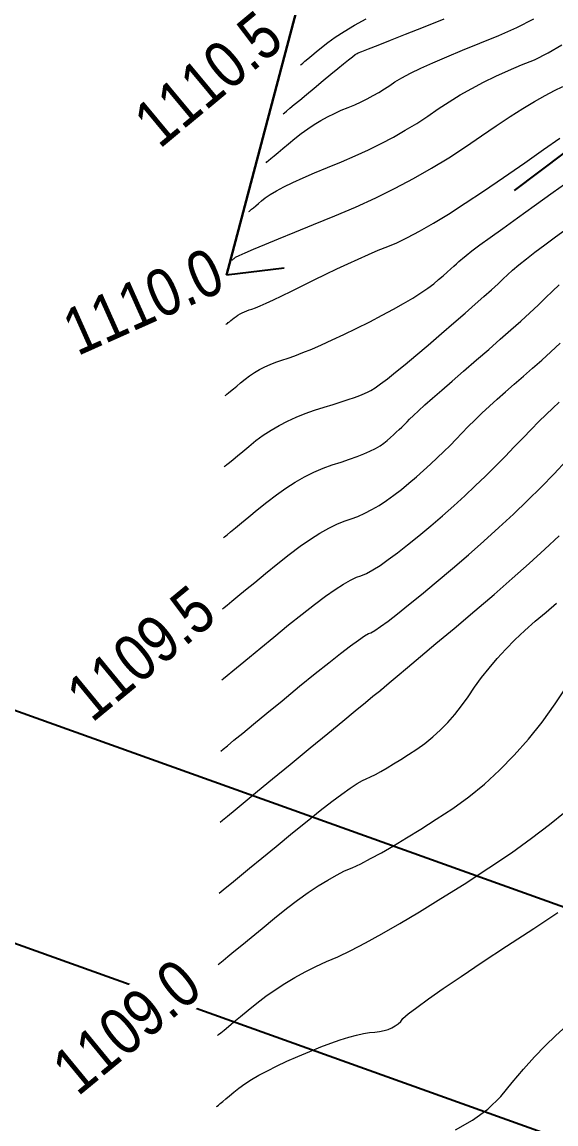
# Model space of a CAD drawing. Extents: x -19176 to -17597, y 5652440 to 5654285.
# Drawn here: x -18182.47 to -18173.95, y 5653012.75 to 5653030.33 of the extents above; entities that cross this region are included whole.
import ezdxf

# ---------------------------------------------------------------- set-up
doc = ezdxf.new("R2010")
doc.units = 0
doc.header["$LTSCALE"] = 5
doc.linetypes.add('foc-TOPO', pattern=[1, 0.2, -0.8])
for name, color, linetype, lineweight, true_color in [('AS-STRUCTURE', 7, 'Continuous', 30, 0x595959), ('C-TOPO-MAJR', 7, 'Continuous', 15, 0xd3aa5f), ('C-TOPO-MINR', 7, 'Continuous', 13, 0xe9d5af)]:
    doc.layers.add(name, color=color, linetype=linetype, lineweight=lineweight, true_color=true_color)
doc.layers.add('C-TOPO-MAJR-TEXT', color=7, linetype='Continuous', true_color=0x644b1b)
doc.layers.add('F-RW', color=190, linetype='Continuous')
doc.layers.add('T-LOW-AREA', color=48, linetype='foc-TOPO')
doc.styles.get("Standard").update_dxf_attribs({"font": 'ARIALN.TTF'})

msp = doc.modelspace()

# ---------------------------------------------------------------- linework, layer by layer
at = {"layer": 'AS-STRUCTURE', "flags": 128}
msp.add_lwpolyline([(-18174.181, 5653059.801), (-18174.148, 5653055.148), (-18175.599, 5653049.868), (-18174.965, 5653049.597), (-18174.734, 5653048.658), (-18175.049, 5653047.291), (-18175.76, 5653044.524), (-18174.549, 5653044.027), (-18174.71, 5653043.284), (-18179.203, 5653026.293)], dxfattribs=at)
at = {"layer": 'C-TOPO-MAJR', "flags": 128}
for points in [[(-18179.119, 5653026.531), (-18179.119, 5653026.531), (-18179.118, 5653026.533), (-18179.114, 5653026.536), (-18179.109, 5653026.54), (-18179.102, 5653026.545), (-18179.094, 5653026.552), (-18179.084, 5653026.561), (-18179.072, 5653026.571), (-18179.059, 5653026.582), (-18179.004, 5653026.609), (-18178.909, 5653026.652), (-18178.772, 5653026.71), (-18178.594, 5653026.784), (-18178.376, 5653026.874), (-18178.116, 5653026.98), (-18177.816, 5653027.101), (-18177.474, 5653027.238), (-18177.144, 5653027.38), (-18176.824, 5653027.527), (-18176.515, 5653027.679), (-18176.218, 5653027.836), (-18175.931, 5653027.999), (-18175.655, 5653028.166), (-18175.39, 5653028.339), (-18175.136, 5653028.517), (-18174.899, 5653028.678), (-18174.679, 5653028.823), (-18174.476, 5653028.951), (-18174.29, 5653029.063), (-18174.121, 5653029.159), (-18173.969, 5653029.238), (-18173.835, 5653029.301)], [(-18179.267, 5653020.969), (-18179.267, 5653020.969), (-18179.243, 5653020.989), (-18179.194, 5653021.03), (-18179.12, 5653021.09), (-18179.023, 5653021.171), (-18178.9, 5653021.271), (-18178.754, 5653021.392), (-18178.582, 5653021.533), (-18178.387, 5653021.694), (-18178.202, 5653021.839), (-18178.029, 5653021.968), (-18177.866, 5653022.08), (-18177.714, 5653022.177), (-18177.574, 5653022.258), (-18177.444, 5653022.322), (-18177.325, 5653022.371), (-18177.217, 5653022.404), (-18177.108, 5653022.445), (-18176.996, 5653022.495), (-18176.884, 5653022.553), (-18176.769, 5653022.621), (-18176.652, 5653022.697), (-18176.534, 5653022.781), (-18176.414, 5653022.874), (-18176.293, 5653022.976), (-18176.175, 5653023.078), (-18176.06, 5653023.179), (-18175.949, 5653023.28), (-18175.842, 5653023.38), (-18175.738, 5653023.479), (-18175.638, 5653023.578), (-18175.541, 5653023.677), (-18175.447, 5653023.775), (-18175.348, 5653023.877), (-18175.241, 5653023.982), (-18175.129, 5653024.09), (-18175.009, 5653024.201), (-18174.883, 5653024.316), (-18174.751, 5653024.434), (-18174.612, 5653024.556), (-18174.467, 5653024.681), (-18174.321, 5653024.808), (-18174.175, 5653024.938), (-18174.028, 5653025.071), (-18173.881, 5653025.206)], [(-18179.335, 5653015.298), (-18179.335, 5653015.298), (-18179.31, 5653015.319), (-18179.26, 5653015.36), (-18179.185, 5653015.422), (-18179.086, 5653015.504), (-18178.961, 5653015.606), (-18178.812, 5653015.729), (-18178.637, 5653015.873), (-18178.438, 5653016.037), (-18178.248, 5653016.187), (-18178.069, 5653016.323), (-18177.899, 5653016.444), (-18177.74, 5653016.551), (-18177.59, 5653016.644), (-18177.451, 5653016.723), (-18177.321, 5653016.788), (-18177.201, 5653016.839), (-18177.063, 5653016.904), (-18176.907, 5653016.985), (-18176.733, 5653017.08), (-18176.541, 5653017.191), (-18176.331, 5653017.316), (-18176.103, 5653017.457), (-18175.857, 5653017.612), (-18175.592, 5653017.783), (-18175.336, 5653017.97), (-18175.087, 5653018.175), (-18174.846, 5653018.396), (-18174.612, 5653018.635), (-18174.387, 5653018.89), (-18174.169, 5653019.162), (-18173.959, 5653019.452), (-18173.757, 5653019.758)]]:
    msp.add_lwpolyline(points, dxfattribs=at)
at = {"layer": 'C-TOPO-MINR', "flags": 128}
for points in [[(-18178.572, 5653028.088), (-18178.572, 5653028.088), (-18178.559, 5653028.099), (-18178.534, 5653028.12), (-18178.496, 5653028.152), (-18178.445, 5653028.195), (-18178.381, 5653028.248), (-18178.305, 5653028.312), (-18178.216, 5653028.386), (-18178.114, 5653028.471), (-18178.011, 5653028.551), (-18177.907, 5653028.626), (-18177.803, 5653028.696), (-18177.697, 5653028.76), (-18177.591, 5653028.82), (-18177.483, 5653028.874), (-18177.375, 5653028.923), (-18177.265, 5653028.967), (-18177.159, 5653029.012), (-18177.057, 5653029.059), (-18176.958, 5653029.108), (-18176.863, 5653029.158), (-18176.771, 5653029.21), (-18176.682, 5653029.264), (-18176.598, 5653029.319), (-18176.516, 5653029.376), (-18176.407, 5653029.441), (-18176.27, 5653029.514), (-18176.104, 5653029.594), (-18175.911, 5653029.683), (-18175.69, 5653029.779), (-18175.441, 5653029.884), (-18175.164, 5653029.996), (-18174.859, 5653030.116), (-18174.571, 5653030.245), (-18174.3, 5653030.382)], [(-18178.299, 5653028.867), (-18178.299, 5653028.867), (-18178.281, 5653028.881), (-18178.246, 5653028.911), (-18178.193, 5653028.955), (-18178.122, 5653029.014), (-18178.034, 5653029.087), (-18177.929, 5653029.176), (-18177.805, 5653029.279), (-18177.664, 5653029.397), (-18177.539, 5653029.5), (-18177.43, 5653029.59), (-18177.336, 5653029.667), (-18177.258, 5653029.729), (-18177.196, 5653029.777), (-18177.149, 5653029.812), (-18177.118, 5653029.832), (-18177.103, 5653029.839), (-18177.043, 5653029.863), (-18176.937, 5653029.905), (-18176.786, 5653029.965), (-18176.59, 5653030.043), (-18176.349, 5653030.138), (-18176.063, 5653030.251), (-18175.731, 5653030.382)], [(-18178.025, 5653029.645), (-18178.025, 5653029.645), (-18178.013, 5653029.655), (-18177.989, 5653029.675), (-18177.952, 5653029.705), (-18177.904, 5653029.745), (-18177.843, 5653029.796), (-18177.771, 5653029.856), (-18177.686, 5653029.926), (-18177.589, 5653030.006), (-18177.469, 5653030.092), (-18177.327, 5653030.183), (-18177.162, 5653030.279), (-18176.974, 5653030.38)], [(-18178.846, 5653027.31), (-18178.846, 5653027.31), (-18178.839, 5653027.316), (-18178.824, 5653027.328), (-18178.803, 5653027.346), (-18178.774, 5653027.37), (-18178.738, 5653027.4), (-18178.694, 5653027.436), (-18178.644, 5653027.479), (-18178.586, 5653027.527), (-18178.508, 5653027.58), (-18178.408, 5653027.639), (-18178.287, 5653027.703), (-18178.146, 5653027.772), (-18177.983, 5653027.847), (-18177.8, 5653027.927), (-18177.595, 5653028.012), (-18177.37, 5653028.102), (-18177.152, 5653028.196), (-18176.941, 5653028.293), (-18176.737, 5653028.394), (-18176.54, 5653028.497), (-18176.351, 5653028.605), (-18176.169, 5653028.715), (-18175.994, 5653028.829), (-18175.826, 5653028.946), (-18175.653, 5653029.059), (-18175.474, 5653029.168), (-18175.29, 5653029.273), (-18175.101, 5653029.373), (-18174.906, 5653029.469), (-18174.705, 5653029.561), (-18174.499, 5653029.648), (-18174.288, 5653029.731), (-18174.073, 5653029.838), (-18173.853, 5653029.968)], [(-18179.213, 5653025.506), (-18179.213, 5653025.506), (-18179.209, 5653025.509), (-18179.202, 5653025.515), (-18179.191, 5653025.524), (-18179.176, 5653025.536), (-18179.158, 5653025.551), (-18179.137, 5653025.568), (-18179.111, 5653025.589), (-18179.082, 5653025.613), (-18179.052, 5653025.635), (-18179.021, 5653025.656), (-18178.987, 5653025.676), (-18178.953, 5653025.694), (-18178.917, 5653025.71), (-18178.88, 5653025.725), (-18178.842, 5653025.739), (-18178.802, 5653025.751), (-18178.743, 5653025.773), (-18178.666, 5653025.806), (-18178.57, 5653025.849), (-18178.455, 5653025.902), (-18178.321, 5653025.965), (-18178.168, 5653026.039), (-18177.997, 5653026.124), (-18177.807, 5653026.218), (-18177.622, 5653026.308), (-18177.443, 5653026.393), (-18177.27, 5653026.474), (-18177.102, 5653026.551), (-18176.94, 5653026.623), (-18176.783, 5653026.69), (-18176.632, 5653026.753), (-18176.487, 5653026.811), (-18176.317, 5653026.892), (-18176.123, 5653026.995), (-18175.904, 5653027.121), (-18175.661, 5653027.269), (-18175.394, 5653027.44), (-18175.102, 5653027.633), (-18174.786, 5653027.849), (-18174.446, 5653028.087), (-18174.145, 5653028.296), (-18173.883, 5653028.477)], [(-18179.226, 5653024.372), (-18179.226, 5653024.372), (-18179.217, 5653024.379), (-18179.2, 5653024.394), (-18179.173, 5653024.415), (-18179.138, 5653024.444), (-18179.094, 5653024.481), (-18179.041, 5653024.524), (-18178.979, 5653024.575), (-18178.909, 5653024.633), (-18178.835, 5653024.688), (-18178.757, 5653024.739), (-18178.677, 5653024.786), (-18178.593, 5653024.83), (-18178.505, 5653024.87), (-18178.415, 5653024.906), (-18178.321, 5653024.939), (-18178.223, 5653024.969), (-18178.112, 5653025.008), (-18177.985, 5653025.057), (-18177.844, 5653025.115), (-18177.688, 5653025.183), (-18177.518, 5653025.26), (-18177.333, 5653025.348), (-18177.133, 5653025.445), (-18176.919, 5653025.551), (-18176.721, 5653025.653), (-18176.541, 5653025.749), (-18176.378, 5653025.841), (-18176.232, 5653025.927), (-18176.103, 5653026.009), (-18175.992, 5653026.086), (-18175.897, 5653026.157), (-18175.819, 5653026.224), (-18175.748, 5653026.285), (-18175.684, 5653026.341), (-18175.627, 5653026.392), (-18175.576, 5653026.436), (-18175.532, 5653026.476), (-18175.495, 5653026.51), (-18175.464, 5653026.538), (-18175.441, 5653026.561), (-18175.382, 5653026.609), (-18175.288, 5653026.68), (-18175.16, 5653026.775), (-18174.996, 5653026.895), (-18174.797, 5653027.039), (-18174.563, 5653027.207), (-18174.294, 5653027.398), (-18173.99, 5653027.615), (-18173.718, 5653027.808)], [(-18179.24, 5653023.238), (-18179.24, 5653023.238), (-18179.226, 5653023.249), (-18179.198, 5653023.272), (-18179.156, 5653023.307), (-18179.099, 5653023.353), (-18179.029, 5653023.411), (-18178.945, 5653023.48), (-18178.847, 5653023.561), (-18178.735, 5653023.653), (-18178.617, 5653023.74), (-18178.494, 5653023.821), (-18178.366, 5653023.896), (-18178.232, 5653023.966), (-18178.094, 5653024.03), (-18177.949, 5653024.088), (-18177.8, 5653024.14), (-18177.645, 5653024.187), (-18177.504, 5653024.231), (-18177.377, 5653024.272), (-18177.263, 5653024.309), (-18177.163, 5653024.344), (-18177.076, 5653024.375), (-18177.004, 5653024.404), (-18176.945, 5653024.43), (-18176.9, 5653024.452), (-18176.833, 5653024.495), (-18176.745, 5653024.558), (-18176.636, 5653024.641), (-18176.506, 5653024.745), (-18176.354, 5653024.869), (-18176.181, 5653025.014), (-18175.987, 5653025.178), (-18175.772, 5653025.363), (-18175.575, 5653025.533), (-18175.397, 5653025.688), (-18175.238, 5653025.828), (-18175.097, 5653025.952), (-18174.975, 5653026.061), (-18174.872, 5653026.156), (-18174.788, 5653026.235), (-18174.723, 5653026.299), (-18174.639, 5653026.373), (-18174.538, 5653026.458), (-18174.419, 5653026.554), (-18174.282, 5653026.66), (-18174.127, 5653026.776), (-18173.954, 5653026.903), (-18173.764, 5653027.041)], [(-18179.253, 5653022.103), (-18179.253, 5653022.103), (-18179.234, 5653022.119), (-18179.196, 5653022.151), (-18179.138, 5653022.198), (-18179.061, 5653022.262), (-18178.965, 5653022.341), (-18178.849, 5653022.436), (-18178.715, 5653022.547), (-18178.561, 5653022.674), (-18178.408, 5653022.79), (-18178.257, 5653022.896), (-18178.107, 5653022.991), (-18177.958, 5653023.076), (-18177.81, 5653023.151), (-18177.664, 5653023.215), (-18177.519, 5653023.269), (-18177.375, 5653023.312), (-18177.243, 5653023.356), (-18177.122, 5653023.399), (-18177.013, 5653023.442), (-18176.915, 5653023.486), (-18176.829, 5653023.529), (-18176.754, 5653023.572), (-18176.692, 5653023.615), (-18176.64, 5653023.658), (-18176.59, 5653023.701), (-18176.542, 5653023.744), (-18176.495, 5653023.786), (-18176.45, 5653023.829), (-18176.406, 5653023.871), (-18176.363, 5653023.913), (-18176.322, 5653023.954), (-18176.283, 5653023.996), (-18176.223, 5653024.055), (-18176.141, 5653024.13), (-18176.039, 5653024.223), (-18175.916, 5653024.332), (-18175.771, 5653024.459), (-18175.606, 5653024.603), (-18175.42, 5653024.764), (-18175.213, 5653024.942), (-18175.018, 5653025.11), (-18174.836, 5653025.27), (-18174.666, 5653025.42), (-18174.509, 5653025.562), (-18174.364, 5653025.694), (-18174.232, 5653025.817), (-18174.112, 5653025.931), (-18174.004, 5653026.036), (-18173.896, 5653026.138)], [(-18179.281, 5653019.835), (-18179.281, 5653019.835), (-18179.251, 5653019.86), (-18179.192, 5653019.908), (-18179.103, 5653019.982), (-18178.984, 5653020.079), (-18178.836, 5653020.201), (-18178.658, 5653020.348), (-18178.45, 5653020.519), (-18178.213, 5653020.714), (-18177.996, 5653020.887), (-18177.801, 5653021.039), (-18177.625, 5653021.17), (-18177.471, 5653021.278), (-18177.337, 5653021.365), (-18177.224, 5653021.43), (-18177.131, 5653021.473), (-18177.06, 5653021.495), (-18176.973, 5653021.534), (-18176.871, 5653021.59), (-18176.754, 5653021.664), (-18176.623, 5653021.756), (-18176.476, 5653021.864), (-18176.314, 5653021.99), (-18176.137, 5653022.134), (-18175.945, 5653022.294), (-18175.759, 5653022.455), (-18175.579, 5653022.614), (-18175.403, 5653022.773), (-18175.234, 5653022.93), (-18175.07, 5653023.088), (-18174.912, 5653023.244), (-18174.759, 5653023.4), (-18174.612, 5653023.555), (-18174.473, 5653023.699), (-18174.342, 5653023.833), (-18174.218, 5653023.957), (-18174.103, 5653024.07), (-18173.996, 5653024.173), (-18173.896, 5653024.266)], [(-18179.294, 5653018.701), (-18179.294, 5653018.701), (-18179.259, 5653018.73), (-18179.19, 5653018.787), (-18179.085, 5653018.873), (-18178.946, 5653018.988), (-18178.771, 5653019.131), (-18178.562, 5653019.304), (-18178.318, 5653019.504), (-18178.039, 5653019.734), (-18177.791, 5653019.936), (-18177.572, 5653020.111), (-18177.385, 5653020.259), (-18177.227, 5653020.379), (-18177.1, 5653020.472), (-18177.004, 5653020.537), (-18176.938, 5653020.575), (-18176.902, 5653020.586), (-18176.838, 5653020.623), (-18176.746, 5653020.686), (-18176.625, 5653020.775), (-18176.476, 5653020.89), (-18176.299, 5653021.032), (-18176.094, 5653021.199), (-18175.86, 5653021.393), (-18175.598, 5653021.613), (-18175.344, 5653021.831), (-18175.097, 5653022.049), (-18174.858, 5653022.266), (-18174.626, 5653022.481), (-18174.402, 5653022.696), (-18174.186, 5653022.91), (-18173.978, 5653023.122), (-18173.777, 5653023.334)], [(-18179.308, 5653017.567), (-18179.308, 5653017.567), (-18179.268, 5653017.6), (-18179.188, 5653017.665), (-18179.068, 5653017.764), (-18178.908, 5653017.896), (-18178.708, 5653018.06), (-18178.469, 5653018.258), (-18178.189, 5653018.488), (-18177.869, 5653018.751), (-18177.589, 5653018.981), (-18177.349, 5653019.179), (-18177.149, 5653019.344), (-18176.988, 5653019.476), (-18176.867, 5653019.575), (-18176.786, 5653019.642), (-18176.744, 5653019.675), (-18176.743, 5653019.676), (-18176.741, 5653019.677), (-18176.74, 5653019.678), (-18176.738, 5653019.679), (-18176.737, 5653019.68), (-18176.736, 5653019.682), (-18176.735, 5653019.683), (-18176.734, 5653019.684), (-18176.733, 5653019.685), (-18176.691, 5653019.721), (-18176.608, 5653019.791), (-18176.483, 5653019.896), (-18176.318, 5653020.035), (-18176.111, 5653020.209), (-18175.863, 5653020.417), (-18175.574, 5653020.659), (-18175.244, 5653020.936), (-18174.934, 5653021.201), (-18174.644, 5653021.453), (-18174.374, 5653021.693), (-18174.125, 5653021.92), (-18173.896, 5653022.134)], [(-18179.321, 5653016.433), (-18179.321, 5653016.433), (-18179.289, 5653016.459), (-18179.224, 5653016.513), (-18179.127, 5653016.593), (-18178.997, 5653016.7), (-18178.835, 5653016.833), (-18178.64, 5653016.993), (-18178.413, 5653017.18), (-18178.153, 5653017.394), (-18177.919, 5653017.584), (-18177.709, 5653017.751), (-18177.524, 5653017.894), (-18177.365, 5653018.013), (-18177.23, 5653018.109), (-18177.12, 5653018.182), (-18177.035, 5653018.23), (-18176.974, 5653018.256), (-18176.905, 5653018.289), (-18176.827, 5653018.329), (-18176.74, 5653018.377), (-18176.643, 5653018.433), (-18176.538, 5653018.496), (-18176.423, 5653018.566), (-18176.299, 5653018.644), (-18176.167, 5653018.73), (-18176.038, 5653018.824), (-18175.913, 5653018.927), (-18175.792, 5653019.038), (-18175.675, 5653019.158), (-18175.561, 5653019.286), (-18175.452, 5653019.423), (-18175.347, 5653019.568), (-18175.245, 5653019.722), (-18175.135, 5653019.874), (-18175.015, 5653020.026), (-18174.886, 5653020.177), (-18174.748, 5653020.327), (-18174.601, 5653020.476), (-18174.445, 5653020.625), (-18174.28, 5653020.772), (-18174.105, 5653020.918), (-18173.941, 5653021.058)], [(-18179.349, 5653014.164), (-18179.349, 5653014.164), (-18179.331, 5653014.179), (-18179.296, 5653014.207), (-18179.244, 5653014.25), (-18179.175, 5653014.307), (-18179.088, 5653014.379), (-18178.983, 5653014.465), (-18178.861, 5653014.565), (-18178.722, 5653014.68), (-18178.578, 5653014.79), (-18178.429, 5653014.894), (-18178.274, 5653014.994), (-18178.115, 5653015.09), (-18177.951, 5653015.18), (-18177.781, 5653015.265), (-18177.607, 5653015.346), (-18177.428, 5653015.421), (-18177.221, 5653015.52), (-18176.988, 5653015.64), (-18176.727, 5653015.783), (-18176.439, 5653015.949), (-18176.124, 5653016.137), (-18175.783, 5653016.347), (-18175.414, 5653016.58), (-18175.018, 5653016.836), (-18174.658, 5653017.079), (-18174.335, 5653017.31), (-18174.049, 5653017.528), (-18173.799, 5653017.734)], [(-18179.362, 5653013.03), (-18179.362, 5653013.03), (-18179.352, 5653013.038), (-18179.333, 5653013.054), (-18179.303, 5653013.079), (-18179.263, 5653013.111), (-18179.214, 5653013.152), (-18179.155, 5653013.201), (-18179.086, 5653013.258), (-18179.007, 5653013.323), (-18178.914, 5653013.39), (-18178.807, 5653013.459), (-18178.687, 5653013.529), (-18178.552, 5653013.602), (-18178.404, 5653013.676), (-18178.242, 5653013.752), (-18178.066, 5653013.83), (-18177.877, 5653013.91), (-18177.7, 5653013.981), (-18177.537, 5653014.043), (-18177.388, 5653014.095), (-18177.251, 5653014.137), (-18177.128, 5653014.171), (-18177.019, 5653014.195), (-18176.922, 5653014.21), (-18176.839, 5653014.215), (-18176.762, 5653014.226), (-18176.691, 5653014.241), (-18176.626, 5653014.261), (-18176.567, 5653014.286), (-18176.514, 5653014.315), (-18176.467, 5653014.35), (-18176.425, 5653014.389), (-18176.39, 5653014.433), (-18176.305, 5653014.507), (-18176.169, 5653014.611), (-18175.983, 5653014.746), (-18175.747, 5653014.911), (-18175.461, 5653015.106), (-18175.124, 5653015.332), (-18174.737, 5653015.587), (-18174.3, 5653015.873), (-18173.917, 5653016.127)], [(-18175.55, 5653012.661), (-18175.278, 5653012.813), (-18175.036, 5653012.989), (-18174.825, 5653013.19), (-18174.644, 5653013.415), (-18174.466, 5653013.626), (-18174.291, 5653013.821), (-18174.118, 5653014.001), (-18173.948, 5653014.166), (-18173.78, 5653014.316)]]:
    msp.add_lwpolyline(points, dxfattribs=at)
at = {"layer": 'F-RW'}
for p, q in [((-18242.664, 5653040.867), (-18172.546, 5653015.757)), ((-18243.844, 5653037.572), (-18152.876, 5653004.996))]:
    msp.add_line(p, q, dxfattribs=at)
at = {"layer": 'T-LOW-AREA', "flags": 128}
msp.add_lwpolyline([(-18168.056, 5653041.679), (-18169.337, 5653035.599), (-18170.401, 5653032.387), (-18173, 5653028.864), (-18175.846, 5653026.71), (-18179.203, 5653026.293)], dxfattribs=at)

# ---------------------------------------------------------------- texts
at = {"layer": 'C-TOPO-MAJR-TEXT', "char_height": 0.75, "attachment_point": 5}
for s, insert, rotation in [('1110.5', (-18179.498, 5653029.423, 1110.5), 39.7532), ('1110.0', (-18180.534, 5653025.872, 1110), 24.0886), ('1109.5', (-18180.57, 5653020.263, 1109.5), 39.4577)]:
    msp.add_mtext(s, dxfattribs=dict(at, insert=insert, rotation=rotation))

# ---------------------------------------------------------------- next in the draw order: texts
at = {"layer": 'C-TOPO-MAJR-TEXT', "insert": (-18180.798, 5653014.302, 1109), "char_height": 0.75, "attachment_point": 5, "rotation": 39.4577, "bg_fill": 3, "box_fill_scale": 1.15, "bg_fill_color": 256, "bg_fill_true_color": 256, "bg_fill_transparency": 0}
msp.add_mtext('1109.0', dxfattribs=at)

doc.saveas('drawing.dxf')
